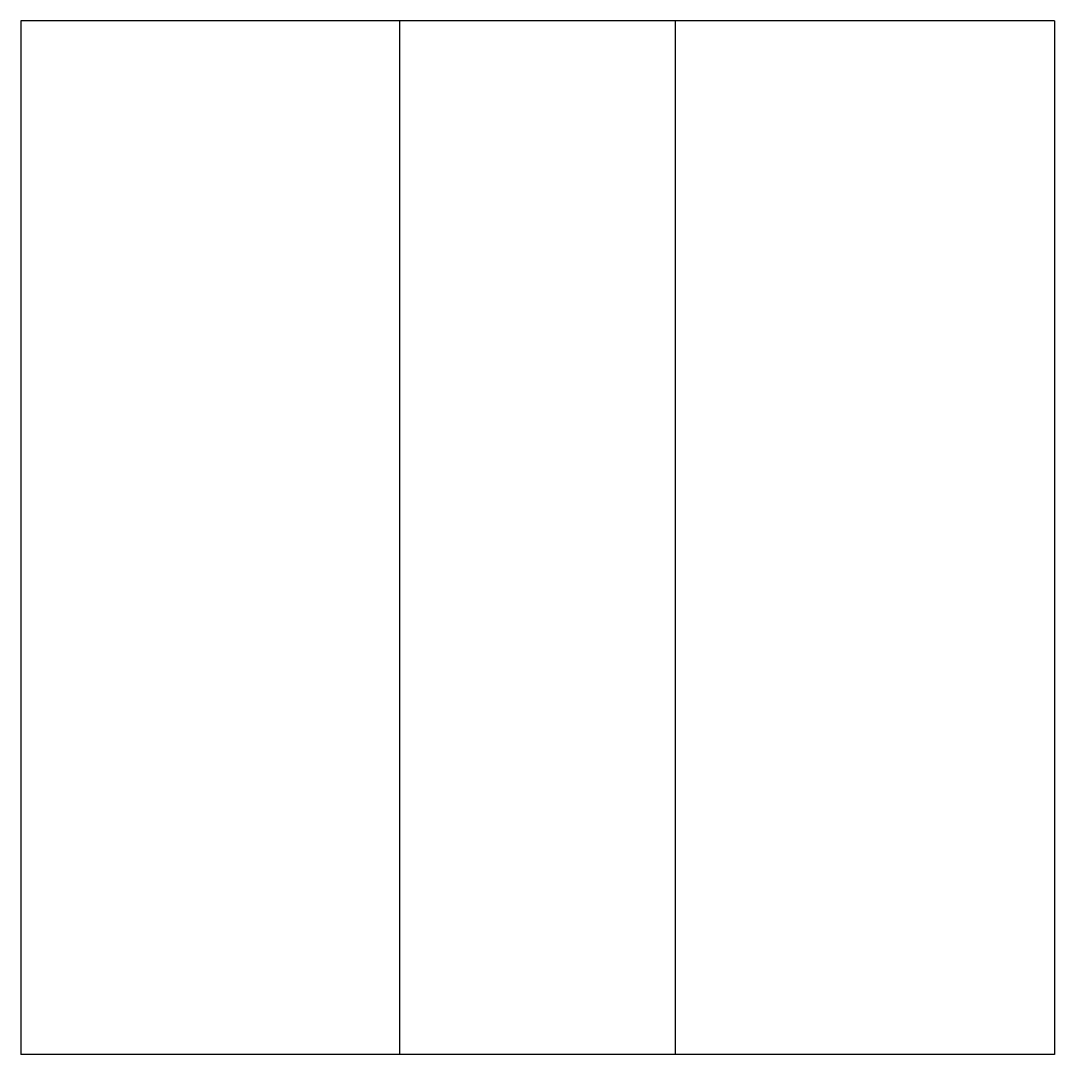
# Model space of a CAD drawing. Header units: millimetres. Extents: x 136.84 to 137.84, y 115.69 to 116.69.
import ezdxf

# ---------------------------------------------------------------- set-up
doc = ezdxf.new("R2010")
doc.units = ezdxf.units.MM
doc.header["$LTSCALE"] = 0.05
doc.layers.add('021', color=1, linetype='Continuous')
doc.layers.add('130', color=130, linetype='Continuous')

msp = doc.modelspace()

# ---------------------------------------------------------------- linework, layer by layer
for p, q in [((137.8435, 116.6913), (136.8435, 116.6913)), ((137.8435, 115.6913), (136.8435, 115.6913))]:
    msp.add_line(p, q)
at = {"layer": '021'}
for p, q in [((136.8435, 116.6913), (136.8435, 115.6913)), ((137.8435, 116.6913), (137.8435, 115.6913))]:
    msp.add_line(p, q, dxfattribs=at)
at = {"layer": '130'}
for p, q in [((137.2101, 116.6913), (137.2101, 115.6913)), ((137.4768, 116.6913), (137.4768, 115.6913))]:
    msp.add_line(p, q, dxfattribs=at)

doc.saveas('drawing.dxf')
